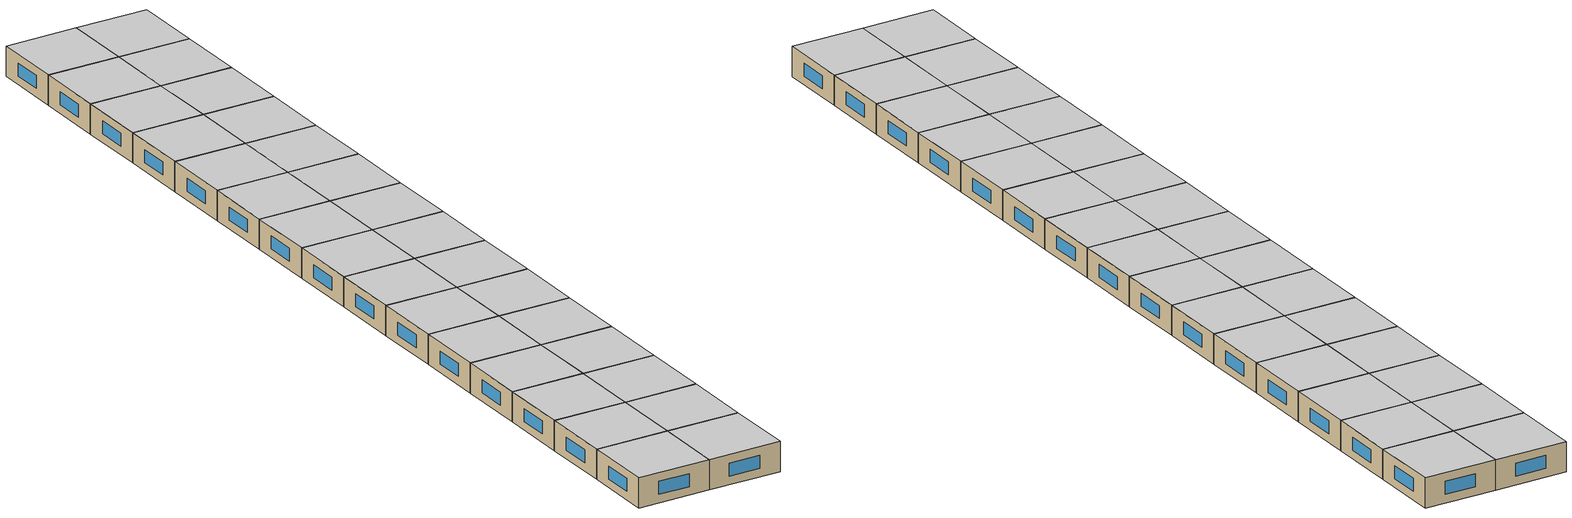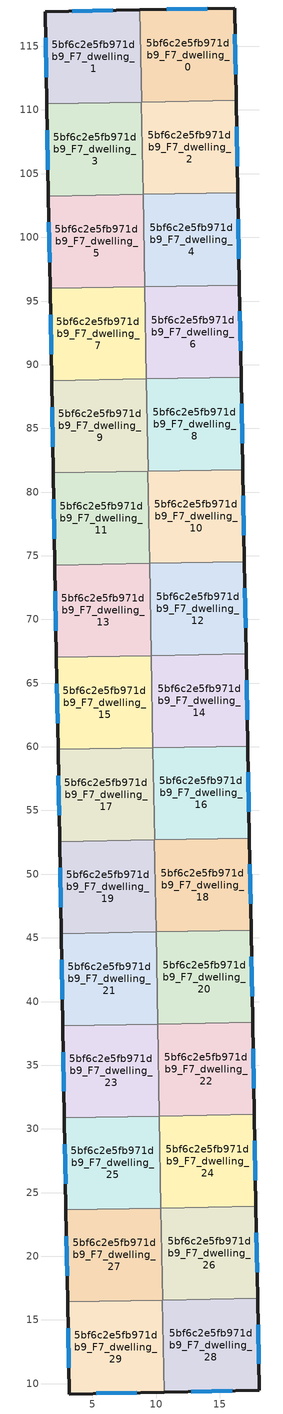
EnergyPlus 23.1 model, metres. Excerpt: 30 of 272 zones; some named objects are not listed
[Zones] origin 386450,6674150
5bf6c2e5fb971db9_F7_dwelling_0
 floor to 5bf6c2e5fb971db9_F6_dwelling_0 (EU_floor_Construction): 16.16,118.01 16.29,110.75 8.86,110.62 8.73,117.87 z21
 wall outside (EU_wall_Construction): 16.29,110.75 16.16,118.01 8.73,117.87 z21:24
 wall to 5bf6c2e5fb971db9_F7_dwelling_1 (EU_wall_Construction): 8.73,117.87 8.86,110.62 z21:24
 wall to 5bf6c2e5fb971db9_F7_dwelling_2 (EU_wall_Construction): 8.86,110.62 16.29,110.75 z21:24
 window (EU_Window_Construction): 14.03,117.97 10.85,117.91 / 16.25,112.82 16.19,115.93 z21.86:23.14
 ceiling to 5bf6c2e5fb971db9_F8_dwelling_0 (EU_floor_Construction): 16.29,110.75 16.16,118.01 8.73,117.87 8.86,110.62 z24
5bf6c2e5fb971db9_F7_dwelling_1
 floor to 5bf6c2e5fb971db9_F6_dwelling_1 (EU_floor_Construction): 8.73,117.87 8.86,110.62 1.42,110.48 1.3,117.72 z21
 wall outside (EU_wall_Construction): 8.73,117.87 1.3,117.72 1.42,110.48 z21:24
 wall to 5bf6c2e5fb971db9_F7_dwelling_3 (EU_wall_Construction): 1.42,110.48 8.85,110.62 z21:24
 window (EU_Window_Construction): 6.61,117.83 3.42,117.77 / 1.33,115.66 1.39,112.55 z21.86:23.14
 ceiling to 5bf6c2e5fb971db9_F8_dwelling_1 (EU_floor_Construction): 8.86,110.62 8.73,117.87 1.3,117.72 1.42,110.48 z24
5bf6c2e5fb971db9_F7_dwelling_10
 floor to 5bf6c2e5fb971db9_F6_dwelling_10 (EU_floor_Construction): 16.8,81.77 16.93,74.53 9.49,74.4 9.36,81.64 z21
 wall outside (EU_wall_Construction): 16.93,74.53 16.8,81.77 z21:24
 wall to 5bf6c2e5fb971db9_F7_dwelling_11 (EU_wall_Construction): 9.36,81.64 9.49,74.4 z21:24
 wall to 5bf6c2e5fb971db9_F7_dwelling_12 (EU_wall_Construction): 9.49,74.4 16.93,74.53 z21:24
 wall to 5bf6c2e5fb971db9_F7_dwelling_8 (EU_wall_Construction): 16.8,81.77 9.37,81.64 z21:24
 window (EU_Window_Construction): 16.9,76.6 16.84,79.7 z21.86:23.14
 ceiling to 5bf6c2e5fb971db9_F8_dwelling_10 (EU_floor_Construction): 16.93,74.53 16.8,81.77 9.36,81.64 9.49,74.4 z24
5bf6c2e5fb971db9_F7_dwelling_11
 floor to 5bf6c2e5fb971db9_F6_dwelling_11 (EU_floor_Construction): 9.36,81.64 9.49,74.4 2.05,74.26 1.92,81.5 z21
 wall outside (EU_wall_Construction): 1.92,81.5 2.05,74.26 z21:24
 wall to 5bf6c2e5fb971db9_F7_dwelling_9 (EU_wall_Construction): 9.36,81.64 1.92,81.5 z21:24
 wall to 5bf6c2e5fb971db9_F7_dwelling_13 (EU_wall_Construction): 2.05,74.26 9.49,74.4 z21:24
 window (EU_Window_Construction): 1.96,79.43 2.01,76.33 z21.86:23.14
 ceiling to 5bf6c2e5fb971db9_F8_dwelling_11 (EU_floor_Construction): 9.49,74.4 9.36,81.64 1.92,81.5 2.05,74.26 z24
5bf6c2e5fb971db9_F7_dwelling_12
 floor to 5bf6c2e5fb971db9_F6_dwelling_12 (EU_floor_Construction): 16.93,74.53 17.07,67.29 9.62,67.16 9.49,74.4 z21
 wall outside (EU_wall_Construction): 17.07,67.29 16.93,74.53 z21:24
 wall to 5bf6c2e5fb971db9_F7_dwelling_13 (EU_wall_Construction): 9.49,74.4 9.62,67.16 z21:24
 wall to 5bf6c2e5fb971db9_F7_dwelling_14 (EU_wall_Construction): 9.62,67.16 17.07,67.29 z21:24
 window (EU_Window_Construction): 17.03,69.36 16.97,72.46 z21.86:23.14
 ceiling to 5bf6c2e5fb971db9_F8_dwelling_12 (EU_floor_Construction): 17.07,67.29 16.93,74.53 9.49,74.4 9.62,67.16 z24
5bf6c2e5fb971db9_F7_dwelling_13
 floor to 5bf6c2e5fb971db9_F6_dwelling_13 (EU_floor_Construction): 9.49,74.4 9.62,67.16 2.17,67.03 2.05,74.26 z21
 wall outside (EU_wall_Construction): 2.05,74.26 2.17,67.03 z21:24
 wall to 5bf6c2e5fb971db9_F7_dwelling_15 (EU_wall_Construction): 2.17,67.03 9.62,67.16 z21:24
 window (EU_Window_Construction): 2.09,72.2 2.14,69.09 z21.86:23.14
 ceiling to 5bf6c2e5fb971db9_F8_dwelling_13 (EU_floor_Construction): 9.62,67.16 9.49,74.4 2.05,74.26 2.17,67.03 z24
5bf6c2e5fb971db9_F7_dwelling_14
 floor to 5bf6c2e5fb971db9_F6_dwelling_14 (EU_floor_Construction): 17.07,67.29 17.19,60.06 9.75,59.92 9.62,67.16 z21
 wall outside (EU_wall_Construction): 17.19,60.06 17.07,67.29 z21:24
 wall to 5bf6c2e5fb971db9_F7_dwelling_15 (EU_wall_Construction): 9.62,67.16 9.75,59.92 z21:24
 wall to 5bf6c2e5fb971db9_F7_dwelling_16 (EU_wall_Construction): 9.75,59.92 17.19,60.06 z21:24
 window (EU_Window_Construction): 17.16,62.13 17.1,65.23 z21.86:23.14
 ceiling to 5bf6c2e5fb971db9_F8_dwelling_14 (EU_floor_Construction): 17.19,60.06 17.07,67.29 9.62,67.16 9.75,59.92 z24
5bf6c2e5fb971db9_F7_dwelling_15
 floor to 5bf6c2e5fb971db9_F6_dwelling_15 (EU_floor_Construction): 9.62,67.16 9.75,59.92 2.3,59.79 2.17,67.03 z21
 wall outside (EU_wall_Construction): 2.17,67.03 2.3,59.79 z21:24
 wall to 5bf6c2e5fb971db9_F7_dwelling_17 (EU_wall_Construction): 2.3,59.79 9.75,59.92 z21:24
 window (EU_Window_Construction): 2.21,64.96 2.26,61.86 z21.86:23.14
 ceiling to 5bf6c2e5fb971db9_F8_dwelling_15 (EU_floor_Construction): 9.75,59.92 9.62,67.16 2.17,67.03 2.3,59.79 z24
5bf6c2e5fb971db9_F7_dwelling_16
 floor to 5bf6c2e5fb971db9_F6_dwelling_16 (EU_floor_Construction): 17.19,60.06 17.32,52.82 9.88,52.69 9.75,59.92 z21
 wall outside (EU_wall_Construction): 17.32,52.82 17.19,60.06 z21:24
 wall to 5bf6c2e5fb971db9_F7_dwelling_17 (EU_wall_Construction): 9.75,59.92 9.88,52.69 z21:24
 wall to 5bf6c2e5fb971db9_F7_dwelling_18 (EU_wall_Construction): 9.88,52.69 17.32,52.82 z21:24
 window (EU_Window_Construction): 17.29,54.89 17.23,57.99 z21.86:23.14
 ceiling to 5bf6c2e5fb971db9_F8_dwelling_16 (EU_floor_Construction): 17.32,52.82 17.19,60.06 9.75,59.92 9.88,52.69 z24
5bf6c2e5fb971db9_F7_dwelling_17
 floor to 5bf6c2e5fb971db9_F6_dwelling_17 (EU_floor_Construction): 9.75,59.92 9.88,52.69 2.43,52.56 2.3,59.79 z21
 wall outside (EU_wall_Construction): 2.3,59.79 2.43,52.56 z21:24
 wall to 5bf6c2e5fb971db9_F7_dwelling_19 (EU_wall_Construction): 2.43,52.56 9.87,52.69 z21:24
 window (EU_Window_Construction): 2.34,57.72 2.39,54.62 z21.86:23.14
 ceiling to 5bf6c2e5fb971db9_F8_dwelling_17 (EU_floor_Construction): 9.88,52.69 9.75,59.92 2.3,59.79 2.43,52.56 z24
5bf6c2e5fb971db9_F7_dwelling_18
 floor to 5bf6c2e5fb971db9_F6_dwelling_18 (EU_floor_Construction): 17.32,52.82 17.45,45.59 10,45.46 9.87,52.69 z21
 wall outside (EU_wall_Construction): 17.45,45.59 17.32,52.82 z21:24
 wall to 5bf6c2e5fb971db9_F7_dwelling_19 (EU_wall_Construction): 9.87,52.69 10,45.46 z21:24
 wall to 5bf6c2e5fb971db9_F7_dwelling_20 (EU_wall_Construction): 10,45.46 17.45,45.59 z21:24
 window (EU_Window_Construction): 17.42,47.66 17.36,50.76 z21.86:23.14
 ceiling to 5bf6c2e5fb971db9_F8_dwelling_18 (EU_floor_Construction): 17.45,45.59 17.32,52.82 9.87,52.69 10,45.46 z24
5bf6c2e5fb971db9_F7_dwelling_19
 floor to 5bf6c2e5fb971db9_F6_dwelling_19 (EU_floor_Construction): 9.87,52.69 10,45.46 2.55,45.33 2.43,52.56 z21
 wall outside (EU_wall_Construction): 2.43,52.56 2.55,45.33 z21:24
 wall to 5bf6c2e5fb971db9_F7_dwelling_21 (EU_wall_Construction): 2.55,45.33 10,45.46 z21:24
 window (EU_Window_Construction): 2.46,50.49 2.52,47.39 z21.86:23.14
 ceiling to 5bf6c2e5fb971db9_F8_dwelling_19 (EU_floor_Construction): 10,45.46 9.87,52.69 2.43,52.56 2.55,45.33 z24
5bf6c2e5fb971db9_F7_dwelling_2
 floor to 5bf6c2e5fb971db9_F6_dwelling_2 (EU_floor_Construction): 16.29,110.75 16.42,103.5 8.98,103.37 8.85,110.62 z21
 wall outside (EU_wall_Construction): 16.42,103.5 16.29,110.75 z21:24
 wall to 5bf6c2e5fb971db9_F7_dwelling_3 (EU_wall_Construction): 8.85,110.62 8.98,103.37 z21:24
 wall to 5bf6c2e5fb971db9_F7_dwelling_4 (EU_wall_Construction): 8.98,103.37 16.42,103.5 z21:24
 window (EU_Window_Construction): 16.38,105.57 16.32,108.68 z21.86:23.14
 ceiling to 5bf6c2e5fb971db9_F8_dwelling_2 (EU_floor_Construction): 16.42,103.5 16.29,110.75 8.85,110.62 8.98,103.37 z24
5bf6c2e5fb971db9_F7_dwelling_20
 floor to 5bf6c2e5fb971db9_F6_dwelling_20 (EU_floor_Construction): 17.45,45.59 17.58,38.36 10.13,38.23 10,45.46 z21
 wall outside (EU_wall_Construction): 17.58,38.36 17.45,45.59 z21:24
 wall to 5bf6c2e5fb971db9_F7_dwelling_21 (EU_wall_Construction): 10,45.46 10.13,38.23 z21:24
 wall to 5bf6c2e5fb971db9_F7_dwelling_22 (EU_wall_Construction): 10.13,38.23 17.58,38.36 z21:24
 window (EU_Window_Construction): 17.55,40.43 17.49,43.53 z21.86:23.14
 ceiling to 5bf6c2e5fb971db9_F8_dwelling_20 (EU_floor_Construction): 17.58,38.36 17.45,45.59 10,45.46 10.13,38.23 z24
5bf6c2e5fb971db9_F7_dwelling_21
 floor to 5bf6c2e5fb971db9_F6_dwelling_21 (EU_floor_Construction): 10,45.46 10.13,38.23 2.68,38.1 2.55,45.33 z21
 wall outside (EU_wall_Construction): 2.55,45.33 2.68,38.1 z21:24
 wall to 5bf6c2e5fb971db9_F7_dwelling_23 (EU_wall_Construction): 2.68,38.1 10.13,38.23 z21:24
 window (EU_Window_Construction): 2.59,43.26 2.64,40.16 z21.86:23.14
 ceiling to 5bf6c2e5fb971db9_F8_dwelling_21 (EU_floor_Construction): 10.13,38.23 10,45.46 2.55,45.33 2.68,38.1 z24
5bf6c2e5fb971db9_F7_dwelling_22
 floor to 5bf6c2e5fb971db9_F6_dwelling_22 (EU_floor_Construction): 17.58,38.36 17.71,31.14 10.26,31 10.13,38.23 z21
 wall outside (EU_wall_Construction): 17.71,31.14 17.58,38.36 z21:24
 wall to 5bf6c2e5fb971db9_F7_dwelling_23 (EU_wall_Construction): 10.13,38.23 10.26,31 z21:24
 wall to 5bf6c2e5fb971db9_F7_dwelling_24 (EU_wall_Construction): 10.26,31 17.71,31.14 z21:24
 window (EU_Window_Construction): 17.67,33.2 17.62,36.3 z21.86:23.14
 ceiling to 5bf6c2e5fb971db9_F8_dwelling_22 (EU_floor_Construction): 17.71,31.14 17.58,38.36 10.13,38.23 10.26,31 z24
5bf6c2e5fb971db9_F7_dwelling_23
 floor to 5bf6c2e5fb971db9_F6_dwelling_23 (EU_floor_Construction): 10.13,38.23 10.26,31 2.8,30.87 2.68,38.1 z21
 wall outside (EU_wall_Construction): 2.68,38.1 2.8,30.87 z21:24
 wall to 5bf6c2e5fb971db9_F7_dwelling_25 (EU_wall_Construction): 2.8,30.87 10.26,31 z21:24
 window (EU_Window_Construction): 2.71,36.03 2.77,32.94 z21.86:23.14
 ceiling to 5bf6c2e5fb971db9_F8_dwelling_23 (EU_floor_Construction): 10.26,31 10.13,38.23 2.68,38.1 2.8,30.87 z24
5bf6c2e5fb971db9_F7_dwelling_24
 floor to 5bf6c2e5fb971db9_F6_dwelling_24 (EU_floor_Construction): 17.71,31.14 17.84,23.91 10.39,23.78 10.26,31 z21
 wall outside (EU_wall_Construction): 17.84,23.91 17.71,31.14 z21:24
 wall to 5bf6c2e5fb971db9_F7_dwelling_25 (EU_wall_Construction): 10.26,31 10.39,23.78 17.84,23.91 z21:24
 window (EU_Window_Construction): 17.8,25.98 17.75,29.07 z21.86:23.14
 ceiling to 5bf6c2e5fb971db9_F8_dwelling_24 (EU_floor_Construction): 17.84,23.91 17.71,31.14 10.26,31 10.39,23.78 z24
5bf6c2e5fb971db9_F7_dwelling_25
 floor to 5bf6c2e5fb971db9_F6_dwelling_25 (EU_floor_Construction): 10.26,31 10.39,23.78 2.93,23.64 2.8,30.87 z21
 wall outside (EU_wall_Construction): 2.8,30.87 2.93,23.64 z21:24
 wall to 5bf6c2e5fb971db9_F7_dwelling_26 (EU_wall_Construction): 10.38,23.78 17.84,23.91 z21:24
 wall to 5bf6c2e5fb971db9_F7_dwelling_27 (EU_wall_Construction): 2.93,23.64 10.38,23.78 z21:24
 window (EU_Window_Construction): 2.84,28.81 2.89,25.71 z21.86:23.14
 ceiling to 5bf6c2e5fb971db9_F8_dwelling_25 (EU_floor_Construction): 10.39,23.78 10.26,31 2.8,30.87 2.93,23.64 z24
5bf6c2e5fb971db9_F7_dwelling_26
 floor to 5bf6c2e5fb971db9_F6_dwelling_26 (EU_floor_Construction): 17.84,23.91 17.97,16.69 10.51,16.56 10.38,23.78 z21
 wall outside (EU_wall_Construction): 17.97,16.69 17.84,23.91 z21:24
 wall to 5bf6c2e5fb971db9_F7_dwelling_28 (EU_wall_Construction): 10.51,16.56 17.97,16.69 z21:24
 wall to 5bf6c2e5fb971db9_F7_dwelling_27 (EU_wall_Construction): 10.38,23.78 10.51,16.56 z21:24
 window (EU_Window_Construction): 17.93,18.75 17.88,21.85 z21.86:23.14
 ceiling to 5bf6c2e5fb971db9_F8_dwelling_26 (EU_floor_Construction): 17.97,16.69 17.84,23.91 10.38,23.78 10.51,16.56 z24
5bf6c2e5fb971db9_F7_dwelling_27
 floor to 5bf6c2e5fb971db9_F6_dwelling_27 (EU_floor_Construction): 10.38,23.78 10.51,16.56 3.05,16.42 2.93,23.64 z21
 wall outside (EU_wall_Construction): 2.93,23.64 3.05,16.42 z21:24
 wall to 5bf6c2e5fb971db9_F7_dwelling_29 (EU_wall_Construction): 3.05,16.42 10.5,16.56 z21:24
 wall to 5bf6c2e5fb971db9_F7_dwelling_28 (EU_wall_Construction): 10.5,16.56 10.51,16.56 z21:24
 window (EU_Window_Construction): 2.96,21.58 3.02,18.49 z21.86:23.14
 ceiling to 5bf6c2e5fb971db9_F8_dwelling_27 (EU_floor_Construction): 10.51,16.56 10.38,23.78 2.93,23.64 3.05,16.42 z24
5bf6c2e5fb971db9_F7_dwelling_28
 floor to 5bf6c2e5fb971db9_F6_dwelling_28 (EU_floor_Construction): 17.97,16.69 18.1,9.49 10.63,9.33 10.5,16.55 10.51,16.56 z21
 wall outside (EU_wall_Construction): 10.63,9.33 18.1,9.49 17.97,16.69 z21:24
 wall to 5bf6c2e5fb971db9_F7_dwelling_29 (EU_wall_Construction): 10.5,16.55 10.63,9.33 z21:24
 window (EU_Window_Construction): 18.06,11.54 18.01,14.63 / 12.76,9.38 15.96,9.44 z21.86:23.14
 ceiling to 5bf6c2e5fb971db9_F8_dwelling_28 (EU_floor_Construction): 18.1,9.49 17.97,16.69 10.51,16.56 10.5,16.55 10.63,9.33 z24
5bf6c2e5fb971db9_F7_dwelling_29
 floor to 5bf6c2e5fb971db9_F6_dwelling_29 (EU_floor_Construction): 10.5,16.55 10.63,9.33 3.18,9.18 3.05,16.42 z21
 wall outside (EU_wall_Construction): 3.05,16.42 3.18,9.18 10.63,9.33 z21:24
 window (EU_Window_Construction): 5.31,9.23 8.5,9.29 / 3.09,14.35 3.14,11.25 z21.86:23.14
 ceiling to 5bf6c2e5fb971db9_F8_dwelling_29 (EU_floor_Construction): 10.63,9.33 10.5,16.55 3.05,16.42 3.18,9.18 z24
5bf6c2e5fb971db9_F7_dwelling_3
 floor to 5bf6c2e5fb971db9_F6_dwelling_3 (EU_floor_Construction): 8.85,110.62 8.98,103.37 1.55,103.24 1.42,110.48 z21
 wall outside (EU_wall_Construction): 1.42,110.48 1.55,103.24 z21:24
 wall to 5bf6c2e5fb971db9_F7_dwelling_5 (EU_wall_Construction): 1.55,103.24 8.98,103.37 z21:24
 window (EU_Window_Construction): 1.46,108.41 1.51,105.31 z21.86:23.14
 ceiling to 5bf6c2e5fb971db9_F8_dwelling_3 (EU_floor_Construction): 8.98,103.37 8.85,110.62 1.42,110.48 1.55,103.24 z24
5bf6c2e5fb971db9_F7_dwelling_4
 floor to 5bf6c2e5fb971db9_F6_dwelling_4 (EU_floor_Construction): 16.42,103.5 16.55,96.25 9.11,96.12 8.98,103.37 z21
 wall outside (EU_wall_Construction): 16.55,96.25 16.42,103.5 z21:24
 wall to 5bf6c2e5fb971db9_F7_dwelling_5 (EU_wall_Construction): 8.98,103.37 9.11,96.12 z21:24
 wall to 5bf6c2e5fb971db9_F7_dwelling_6 (EU_wall_Construction): 9.11,96.12 16.55,96.25 z21:24
 window (EU_Window_Construction): 16.51,98.33 16.45,101.43 z21.86:23.14
 ceiling to 5bf6c2e5fb971db9_F8_dwelling_4 (EU_floor_Construction): 16.55,96.25 16.42,103.5 8.98,103.37 9.11,96.12 z24
5bf6c2e5fb971db9_F7_dwelling_5
 floor to 5bf6c2e5fb971db9_F6_dwelling_5 (EU_floor_Construction): 8.98,103.37 9.11,96.12 1.67,95.99 1.55,103.24 z21
 wall outside (EU_wall_Construction): 1.55,103.24 1.67,95.99 z21:24
 wall to 5bf6c2e5fb971db9_F7_dwelling_7 (EU_wall_Construction): 1.67,95.99 9.11,96.12 z21:24
 window (EU_Window_Construction): 1.58,101.16 1.64,98.06 z21.86:23.14
 ceiling to 5bf6c2e5fb971db9_F8_dwelling_5 (EU_floor_Construction): 9.11,96.12 8.98,103.37 1.55,103.24 1.67,95.99 z24
5bf6c2e5fb971db9_F7_dwelling_6
 floor to 5bf6c2e5fb971db9_F6_dwelling_6 (EU_floor_Construction): 16.55,96.25 16.68,89.01 9.24,88.88 9.11,96.12 z21
 wall outside (EU_wall_Construction): 16.68,89.01 16.55,96.25 z21:24
 wall to 5bf6c2e5fb971db9_F7_dwelling_7 (EU_wall_Construction): 9.11,96.12 9.24,88.88 z21:24
 wall to 5bf6c2e5fb971db9_F7_dwelling_8 (EU_wall_Construction): 9.24,88.88 16.68,89.01 z21:24
 window (EU_Window_Construction): 16.64,91.08 16.58,94.19 z21.86:23.14
 ceiling to 5bf6c2e5fb971db9_F8_dwelling_6 (EU_floor_Construction): 16.68,89.01 16.55,96.25 9.11,96.12 9.24,88.88 z24
5bf6c2e5fb971db9_F7_dwelling_7
 floor to 5bf6c2e5fb971db9_F6_dwelling_7 (EU_floor_Construction): 9.11,96.12 9.24,88.88 1.8,88.75 1.67,95.99 z21
 wall outside (EU_wall_Construction): 1.67,95.99 1.8,88.75 z21:24
 wall to 5bf6c2e5fb971db9_F7_dwelling_9 (EU_wall_Construction): 1.8,88.75 9.24,88.88 z21:24
 window (EU_Window_Construction): 1.71,93.92 1.76,90.81 z21.86:23.14
 ceiling to 5bf6c2e5fb971db9_F8_dwelling_7 (EU_floor_Construction): 9.24,88.88 9.11,96.12 1.67,95.99 1.8,88.75 z24
5bf6c2e5fb971db9_F7_dwelling_8
 floor to 5bf6c2e5fb971db9_F6_dwelling_8 (EU_floor_Construction): 16.68,89.01 16.8,81.77 9.37,81.64 9.24,88.88 z21
 wall outside (EU_wall_Construction): 16.8,81.77 16.68,89.01 z21:24
 wall to 5bf6c2e5fb971db9_F7_dwelling_9 (EU_wall_Construction): 9.24,88.88 9.37,81.64 z21:24
 window (EU_Window_Construction): 16.77,83.84 16.71,86.94 z21.86:23.14
 ceiling to 5bf6c2e5fb971db9_F8_dwelling_8 (EU_floor_Construction): 16.8,81.77 16.68,89.01 9.24,88.88 9.37,81.64 z24
5bf6c2e5fb971db9_F7_dwelling_9
 floor to 5bf6c2e5fb971db9_F6_dwelling_9 (EU_floor_Construction): 9.24,88.88 9.37,81.64 1.92,81.5 1.8,88.75 z21
 wall outside (EU_wall_Construction): 1.8,88.75 1.92,81.5 z21:24
 window (EU_Window_Construction): 1.83,86.68 1.89,83.57 z21.86:23.14
 ceiling to 5bf6c2e5fb971db9_F8_dwelling_9 (EU_floor_Construction): 9.37,81.64 9.24,88.88 1.8,88.75 1.92,81.5 z24
[Building]
EU S2 Campaign: North Axis=0; Terrain=City; Solar Distribution=FullExterior
[Site:Location]
Helsinki-Vantaa.AP: Latitude=60.317; Longitude=24.963; Time Zone=2; Elevation=54.6
[SizingPeriod:WeatherFileDays]
AnnualSizingPeriod: Begin Month=1; Begin Day of Month=1; End Month=12; End Day of Month=31; Day of Week for Start Day=Monday; Use Weather File Daylight Saving Period=No; Use Weather File Rain and Snow Indicators=No
[MATERIAL]
EU_InternalMass_Material: Roughness=MediumRough; Thickness=0.1; Conductivity=1; Density=1800; Specific Heat=900; Thermal Absorptance=0.9; Solar Absorptance=0.7; Visible Absorptance=0.7
[MATERIAL:NOMASS] Roughness=MediumRough; Thermal Absorptance=0.9; Solar Absorptance=0.7; Visible Absorptance=0.7
Name | Thermal Resistance
EU_wall_NoMass | 1.10183
EU_floor_NoMass | 1.70606
[WINDOWMATERIAL:SIMPLEGLAZINGSYSTEM]
EU_Window_SimpleGlazing: UFactor=3.11035; Solar Heat Gain Coefficient=0.8; Visible Transmittance=0.8
[CONSTRUCTION]
EU_wall_Construction: EU_wall_NoMass
EU_floor_Construction: EU_floor_NoMass
EU_Window_Construction: EU_Window_SimpleGlazing
EU_InternalMass_Construction: EU_InternalMass_Material
[ZONE] Type=1; Multiplier=1; Ceiling Height=autocalculate; Floor Area=autocalculate; Part of Total Floor Area=Yes
Name | Volume
5bf6c2e5fb971db9_F7_dwelling_0 | 161.67
5bf6c2e5fb971db9_F7_dwelling_1; 5bf6c2e5fb971db9_F7_dwelling_22 | 161.662
5bf6c2e5fb971db9_F7_dwelling_10; 5bf6c2e5fb971db9_F7_dwelling_26 | 161.648
5bf6c2e5fb971db9_F7_dwelling_11 | 161.659
5bf6c2e5fb971db9_F7_dwelling_12 | 161.658
5bf6c2e5fb971db9_F7_dwelling_13 | 161.667
5bf6c2e5fb971db9_F7_dwelling_14 | 161.656
5bf6c2e5fb971db9_F7_dwelling_15 | 161.688
5bf6c2e5fb971db9_F7_dwelling_16 | 161.678
5bf6c2e5fb971db9_F7_dwelling_17 | 161.677
5bf6c2e5fb971db9_F7_dwelling_18 | 161.654
5bf6c2e5fb971db9_F7_dwelling_19; 5bf6c2e5fb971db9_F7_dwelling_2 | 161.675
5bf6c2e5fb971db9_F7_dwelling_20; 5bf6c2e5fb971db9_F7_dwelling_28; 5bf6c2e5fb971db9_F7_dwelling_4 | 161.663
5bf6c2e5fb971db9_F7_dwelling_21 | 161.651
5bf6c2e5fb971db9_F7_dwelling_23; 5bf6c2e5fb971db9_F7_dwelling_7 | 161.683
5bf6c2e5fb971db9_F7_dwelling_24 | 161.672
5bf6c2e5fb971db9_F7_dwelling_25; 5bf6c2e5fb971db9_F7_dwelling_9 | 161.681
5bf6c2e5fb971db9_F7_dwelling_27 | 161.668
5bf6c2e5fb971db9_F7_dwelling_29 | 161.655
5bf6c2e5fb971db9_F7_dwelling_3 | 161.674
5bf6c2e5fb971db9_F7_dwelling_5 | 161.684
5bf6c2e5fb971db9_F7_dwelling_6 | 161.673
5bf6c2e5fb971db9_F7_dwelling_8 | 161.671
[INTERNALMASS] Construction=EU_InternalMass_Construction
Name | Zone or ZoneList | Surface Area
5bf6c2e5fb971db9_F7_dwelling_0_EU_InternalMass | 5bf6c2e5fb971db9_F7_dwelling_0 | 53.8892
5bf6c2e5fb971db9_F7_dwelling_1_EU_InternalMass | 5bf6c2e5fb971db9_F7_dwelling_1 | 53.8859
5bf6c2e5fb971db9_F7_dwelling_2_EU_InternalMass | 5bf6c2e5fb971db9_F7_dwelling_2 | 53.8916
5bf6c2e5fb971db9_F7_dwelling_3_EU_InternalMass | 5bf6c2e5fb971db9_F7_dwelling_3 | 53.8915
5bf6c2e5fb971db9_F7_dwelling_4_EU_InternalMass | 5bf6c2e5fb971db9_F7_dwelling_4 | 53.8858
5bf6c2e5fb971db9_F7_dwelling_5_EU_InternalMass | 5bf6c2e5fb971db9_F7_dwelling_5 | 53.8965
5bf6c2e5fb971db9_F7_dwelling_6_EU_InternalMass | 5bf6c2e5fb971db9_F7_dwelling_6 | 53.8909
5bf6c2e5fb971db9_F7_dwelling_7_EU_InternalMass | 5bf6c2e5fb971db9_F7_dwelling_7 | 53.8924
5bf6c2e5fb971db9_F7_dwelling_8_EU_InternalMass | 5bf6c2e5fb971db9_F7_dwelling_8 | 53.8922
5bf6c2e5fb971db9_F7_dwelling_9_EU_InternalMass | 5bf6c2e5fb971db9_F7_dwelling_9 | 53.8938
5bf6c2e5fb971db9_F7_dwelling_10_EU_InternalMass | 5bf6c2e5fb971db9_F7_dwelling_10 | 53.8827
5bf6c2e5fb971db9_F7_dwelling_11_EU_InternalMass | 5bf6c2e5fb971db9_F7_dwelling_11 | 53.8878
5bf6c2e5fb971db9_F7_dwelling_12_EU_InternalMass | 5bf6c2e5fb971db9_F7_dwelling_12 | 53.8859
5bf6c2e5fb971db9_F7_dwelling_13_EU_InternalMass | 5bf6c2e5fb971db9_F7_dwelling_13 | 53.8873
5bf6c2e5fb971db9_F7_dwelling_14_EU_InternalMass | 5bf6c2e5fb971db9_F7_dwelling_14 | 53.8836
5bf6c2e5fb971db9_F7_dwelling_15_EU_InternalMass | 5bf6c2e5fb971db9_F7_dwelling_15 | 53.8944
5bf6c2e5fb971db9_F7_dwelling_16_EU_InternalMass | 5bf6c2e5fb971db9_F7_dwelling_16 | 53.8942
5bf6c2e5fb971db9_F7_dwelling_17_EU_InternalMass | 5bf6c2e5fb971db9_F7_dwelling_17 | 53.8922
5bf6c2e5fb971db9_F7_dwelling_18_EU_InternalMass | 5bf6c2e5fb971db9_F7_dwelling_18 | 53.8845
5bf6c2e5fb971db9_F7_dwelling_19_EU_InternalMass | 5bf6c2e5fb971db9_F7_dwelling_19 | 53.8934
5bf6c2e5fb971db9_F7_dwelling_20_EU_InternalMass | 5bf6c2e5fb971db9_F7_dwelling_20 | 53.8895
5bf6c2e5fb971db9_F7_dwelling_21_EU_InternalMass | 5bf6c2e5fb971db9_F7_dwelling_21 | 53.8855
5bf6c2e5fb971db9_F7_dwelling_22_EU_InternalMass | 5bf6c2e5fb971db9_F7_dwelling_22 | 53.8873
5bf6c2e5fb971db9_F7_dwelling_23_EU_InternalMass | 5bf6c2e5fb971db9_F7_dwelling_23 | 53.8963
5bf6c2e5fb971db9_F7_dwelling_24_EU_InternalMass | 5bf6c2e5fb971db9_F7_dwelling_24 | 53.8887
5bf6c2e5fb971db9_F7_dwelling_25_EU_InternalMass | 5bf6c2e5fb971db9_F7_dwelling_25 | 53.8993
5bf6c2e5fb971db9_F7_dwelling_26_EU_InternalMass | 5bf6c2e5fb971db9_F7_dwelling_26 | 53.8808
5bf6c2e5fb971db9_F7_dwelling_27_EU_InternalMass | 5bf6c2e5fb971db9_F7_dwelling_27 | 53.8914
5bf6c2e5fb971db9_F7_dwelling_28_EU_InternalMass | 5bf6c2e5fb971db9_F7_dwelling_28 | 53.8917
5bf6c2e5fb971db9_F7_dwelling_29_EU_InternalMass | 5bf6c2e5fb971db9_F7_dwelling_29 | 53.8863
[OTHEREQUIPMENT] Fuel Type=Electricity; Design Level Calculation Method=Watts/Area; Power per Zone Floor Area=1; Fraction Latent=0; Fraction Radiant=0; Fraction Lost=0; Carbon Dioxide Generation Rate=0; EndUse Subcategory=EU_Step8_InternalGains
Name | Zone or ZoneList or Space or SpaceList | Schedule
EU_Step8_InternalGain_5bf6c2e5fb971db9_F7_dwelling_0_f000 | 5bf6c2e5fb971db9_F7_dwelling_0 | EU_Step8_GainSchedule_5bf6c2e5fb971db9_F7_dwelling_0_f000
EU_Step8_InternalGain_5bf6c2e5fb971db9_F7_dwelling_1_f000 | 5bf6c2e5fb971db9_F7_dwelling_1 | EU_Step8_GainSchedule_5bf6c2e5fb971db9_F7_dwelling_1_f000
EU_Step8_InternalGain_5bf6c2e5fb971db9_F7_dwelling_2_f000 | 5bf6c2e5fb971db9_F7_dwelling_2 | EU_Step8_GainSchedule_5bf6c2e5fb971db9_F7_dwelling_2_f000
EU_Step8_InternalGain_5bf6c2e5fb971db9_F7_dwelling_3_f000 | 5bf6c2e5fb971db9_F7_dwelling_3 | EU_Step8_GainSchedule_5bf6c2e5fb971db9_F7_dwelling_3_f000
EU_Step8_InternalGain_5bf6c2e5fb971db9_F7_dwelling_4_f000 | 5bf6c2e5fb971db9_F7_dwelling_4 | EU_Step8_GainSchedule_5bf6c2e5fb971db9_F7_dwelling_4_f000
EU_Step8_InternalGain_5bf6c2e5fb971db9_F7_dwelling_5_f000 | 5bf6c2e5fb971db9_F7_dwelling_5 | EU_Step8_GainSchedule_5bf6c2e5fb971db9_F7_dwelling_5_f000
EU_Step8_InternalGain_5bf6c2e5fb971db9_F7_dwelling_6_f000 | 5bf6c2e5fb971db9_F7_dwelling_6 | EU_Step8_GainSchedule_5bf6c2e5fb971db9_F7_dwelling_6_f000
EU_Step8_InternalGain_5bf6c2e5fb971db9_F7_dwelling_7_f000 | 5bf6c2e5fb971db9_F7_dwelling_7 | EU_Step8_GainSchedule_5bf6c2e5fb971db9_F7_dwelling_7_f000
EU_Step8_InternalGain_5bf6c2e5fb971db9_F7_dwelling_8_f000 | 5bf6c2e5fb971db9_F7_dwelling_8 | EU_Step8_GainSchedule_5bf6c2e5fb971db9_F7_dwelling_8_f000
EU_Step8_InternalGain_5bf6c2e5fb971db9_F7_dwelling_9_f000 | 5bf6c2e5fb971db9_F7_dwelling_9 | EU_Step8_GainSchedule_5bf6c2e5fb971db9_F7_dwelling_9_f000
EU_Step8_InternalGain_5bf6c2e5fb971db9_F7_dwelling_10_f000 | 5bf6c2e5fb971db9_F7_dwelling_10 | EU_Step8_GainSchedule_5bf6c2e5fb971db9_F7_dwelling_10_f000
EU_Step8_InternalGain_5bf6c2e5fb971db9_F7_dwelling_11_f000 | 5bf6c2e5fb971db9_F7_dwelling_11 | EU_Step8_GainSchedule_5bf6c2e5fb971db9_F7_dwelling_11_f000
EU_Step8_InternalGain_5bf6c2e5fb971db9_F7_dwelling_12_f000 | 5bf6c2e5fb971db9_F7_dwelling_12 | EU_Step8_GainSchedule_5bf6c2e5fb971db9_F7_dwelling_12_f000
EU_Step8_InternalGain_5bf6c2e5fb971db9_F7_dwelling_13_f000 | 5bf6c2e5fb971db9_F7_dwelling_13 | EU_Step8_GainSchedule_5bf6c2e5fb971db9_F7_dwelling_13_f000
EU_Step8_InternalGain_5bf6c2e5fb971db9_F7_dwelling_14_f000 | 5bf6c2e5fb971db9_F7_dwelling_14 | EU_Step8_GainSchedule_5bf6c2e5fb971db9_F7_dwelling_14_f000
EU_Step8_InternalGain_5bf6c2e5fb971db9_F7_dwelling_15_f000 | 5bf6c2e5fb971db9_F7_dwelling_15 | EU_Step8_GainSchedule_5bf6c2e5fb971db9_F7_dwelling_15_f000
EU_Step8_InternalGain_5bf6c2e5fb971db9_F7_dwelling_16_f000 | 5bf6c2e5fb971db9_F7_dwelling_16 | EU_Step8_GainSchedule_5bf6c2e5fb971db9_F7_dwelling_16_f000
EU_Step8_InternalGain_5bf6c2e5fb971db9_F7_dwelling_17_f000 | 5bf6c2e5fb971db9_F7_dwelling_17 | EU_Step8_GainSchedule_5bf6c2e5fb971db9_F7_dwelling_17_f000
EU_Step8_InternalGain_5bf6c2e5fb971db9_F7_dwelling_18_f000 | 5bf6c2e5fb971db9_F7_dwelling_18 | EU_Step8_GainSchedule_5bf6c2e5fb971db9_F7_dwelling_18_f000
EU_Step8_InternalGain_5bf6c2e5fb971db9_F7_dwelling_19_f000 | 5bf6c2e5fb971db9_F7_dwelling_19 | EU_Step8_GainSchedule_5bf6c2e5fb971db9_F7_dwelling_19_f000
EU_Step8_InternalGain_5bf6c2e5fb971db9_F7_dwelling_20_f000 | 5bf6c2e5fb971db9_F7_dwelling_20 | EU_Step8_GainSchedule_5bf6c2e5fb971db9_F7_dwelling_20_f000
EU_Step8_InternalGain_5bf6c2e5fb971db9_F7_dwelling_21_f000 | 5bf6c2e5fb971db9_F7_dwelling_21 | EU_Step8_GainSchedule_5bf6c2e5fb971db9_F7_dwelling_21_f000
EU_Step8_InternalGain_5bf6c2e5fb971db9_F7_dwelling_22_f000 | 5bf6c2e5fb971db9_F7_dwelling_22 | EU_Step8_GainSchedule_5bf6c2e5fb971db9_F7_dwelling_22_f000
EU_Step8_InternalGain_5bf6c2e5fb971db9_F7_dwelling_23_f000 | 5bf6c2e5fb971db9_F7_dwelling_23 | EU_Step8_GainSchedule_5bf6c2e5fb971db9_F7_dwelling_23_f000
EU_Step8_InternalGain_5bf6c2e5fb971db9_F7_dwelling_24_f000 | 5bf6c2e5fb971db9_F7_dwelling_24 | EU_Step8_GainSchedule_5bf6c2e5fb971db9_F7_dwelling_24_f000
EU_Step8_InternalGain_5bf6c2e5fb971db9_F7_dwelling_25_f000 | 5bf6c2e5fb971db9_F7_dwelling_25 | EU_Step8_GainSchedule_5bf6c2e5fb971db9_F7_dwelling_25_f000
EU_Step8_InternalGain_5bf6c2e5fb971db9_F7_dwelling_26_f000 | 5bf6c2e5fb971db9_F7_dwelling_26 | EU_Step8_GainSchedule_5bf6c2e5fb971db9_F7_dwelling_26_f000
EU_Step8_InternalGain_5bf6c2e5fb971db9_F7_dwelling_27_f000 | 5bf6c2e5fb971db9_F7_dwelling_27 | EU_Step8_GainSchedule_5bf6c2e5fb971db9_F7_dwelling_27_f000
EU_Step8_InternalGain_5bf6c2e5fb971db9_F7_dwelling_28_f000 | 5bf6c2e5fb971db9_F7_dwelling_28 | EU_Step8_GainSchedule_5bf6c2e5fb971db9_F7_dwelling_28_f000
EU_Step8_InternalGain_5bf6c2e5fb971db9_F7_dwelling_29_f000 | 5bf6c2e5fb971db9_F7_dwelling_29 | EU_Step8_GainSchedule_5bf6c2e5fb971db9_F7_dwelling_29_f000
[ZONEVENTILATION:DESIGNFLOWRATE] Schedule=EU_AlwaysOn; Design Flow Rate Calculation Method=AirChanges/Hour; Air Changes per Hour=0.756316; Ventilation Type=Natural; Fan Pressure Rise=0; Fan Total Efficiency=1; Constant Term Coefficient=1; Temperature Term Coefficient=0; Velocity Term Coefficient=0; Velocity Squared Term Coefficient=0; Minimum Indoor Temperature=-100; Maximum Indoor Temperature=100; Delta Temperature=-100; Minimum Outdoor Temperature=-100; Maximum Outdoor Temperature=100; Maximum Wind Speed=40
Name | Zone or ZoneList or Space or SpaceList
EU_ConstantAir_5bf6c2e5fb971db9_F7_dwelling_0 | 5bf6c2e5fb971db9_F7_dwelling_0
EU_ConstantAir_5bf6c2e5fb971db9_F7_dwelling_1 | 5bf6c2e5fb971db9_F7_dwelling_1
EU_ConstantAir_5bf6c2e5fb971db9_F7_dwelling_2 | 5bf6c2e5fb971db9_F7_dwelling_2
EU_ConstantAir_5bf6c2e5fb971db9_F7_dwelling_3 | 5bf6c2e5fb971db9_F7_dwelling_3
EU_ConstantAir_5bf6c2e5fb971db9_F7_dwelling_4 | 5bf6c2e5fb971db9_F7_dwelling_4
EU_ConstantAir_5bf6c2e5fb971db9_F7_dwelling_5 | 5bf6c2e5fb971db9_F7_dwelling_5
EU_ConstantAir_5bf6c2e5fb971db9_F7_dwelling_6 | 5bf6c2e5fb971db9_F7_dwelling_6
EU_ConstantAir_5bf6c2e5fb971db9_F7_dwelling_7 | 5bf6c2e5fb971db9_F7_dwelling_7
EU_ConstantAir_5bf6c2e5fb971db9_F7_dwelling_8 | 5bf6c2e5fb971db9_F7_dwelling_8
EU_ConstantAir_5bf6c2e5fb971db9_F7_dwelling_9 | 5bf6c2e5fb971db9_F7_dwelling_9
EU_ConstantAir_5bf6c2e5fb971db9_F7_dwelling_10 | 5bf6c2e5fb971db9_F7_dwelling_10
EU_ConstantAir_5bf6c2e5fb971db9_F7_dwelling_11 | 5bf6c2e5fb971db9_F7_dwelling_11
EU_ConstantAir_5bf6c2e5fb971db9_F7_dwelling_12 | 5bf6c2e5fb971db9_F7_dwelling_12
EU_ConstantAir_5bf6c2e5fb971db9_F7_dwelling_13 | 5bf6c2e5fb971db9_F7_dwelling_13
EU_ConstantAir_5bf6c2e5fb971db9_F7_dwelling_14 | 5bf6c2e5fb971db9_F7_dwelling_14
EU_ConstantAir_5bf6c2e5fb971db9_F7_dwelling_15 | 5bf6c2e5fb971db9_F7_dwelling_15
EU_ConstantAir_5bf6c2e5fb971db9_F7_dwelling_16 | 5bf6c2e5fb971db9_F7_dwelling_16
EU_ConstantAir_5bf6c2e5fb971db9_F7_dwelling_17 | 5bf6c2e5fb971db9_F7_dwelling_17
EU_ConstantAir_5bf6c2e5fb971db9_F7_dwelling_18 | 5bf6c2e5fb971db9_F7_dwelling_18
EU_ConstantAir_5bf6c2e5fb971db9_F7_dwelling_19 | 5bf6c2e5fb971db9_F7_dwelling_19
EU_ConstantAir_5bf6c2e5fb971db9_F7_dwelling_20 | 5bf6c2e5fb971db9_F7_dwelling_20
EU_ConstantAir_5bf6c2e5fb971db9_F7_dwelling_21 | 5bf6c2e5fb971db9_F7_dwelling_21
EU_ConstantAir_5bf6c2e5fb971db9_F7_dwelling_22 | 5bf6c2e5fb971db9_F7_dwelling_22
EU_ConstantAir_5bf6c2e5fb971db9_F7_dwelling_23 | 5bf6c2e5fb971db9_F7_dwelling_23
EU_ConstantAir_5bf6c2e5fb971db9_F7_dwelling_24 | 5bf6c2e5fb971db9_F7_dwelling_24
EU_ConstantAir_5bf6c2e5fb971db9_F7_dwelling_25 | 5bf6c2e5fb971db9_F7_dwelling_25
EU_ConstantAir_5bf6c2e5fb971db9_F7_dwelling_26 | 5bf6c2e5fb971db9_F7_dwelling_26
EU_ConstantAir_5bf6c2e5fb971db9_F7_dwelling_27 | 5bf6c2e5fb971db9_F7_dwelling_27
EU_ConstantAir_5bf6c2e5fb971db9_F7_dwelling_28 | 5bf6c2e5fb971db9_F7_dwelling_28
EU_ConstantAir_5bf6c2e5fb971db9_F7_dwelling_29 | 5bf6c2e5fb971db9_F7_dwelling_29
[HVACTEMPLATE:ZONE:IDEALLOADSAIRSYSTEM] System Availability Schedule=EU_AlwaysOn; Maximum Heating Supply Air Temperature=50; Minimum Cooling Supply Air Temperature=13; Maximum Heating Supply Air Humidity Ratio=0.0156; Minimum Cooling Supply Air Humidity Ratio=0.0077; Heating Limit=NoLimit; Cooling Limit=NoLimit; Heating Availability Schedule=EU_AlwaysOn; Cooling Availability Schedule=EU_CoolingOff; Dehumidification Control Type=ConstantSensibleHeatRatio; Cooling Sensible Heat Ratio=0.7; Dehumidification Setpoint=60; Humidification Control Type=None; Humidification Setpoint=30; Outdoor Air Method=None; Outdoor Air Flow Rate per Person=0.00944; Outdoor Air Flow Rate per Zone Floor Area=0; Outdoor Air Flow Rate per Zone=0; Demand Controlled Ventilation Type=None; Outdoor Air Economizer Type=NoEconomizer; Heat Recovery Type=None; Sensible Heat Recovery Effectiveness=0.7; Latent Heat Recovery Effectiveness=0.65
Name | Template Thermostat
5bf6c2e5fb971db9_F7_dwelling_0 | EU_HeatOnly_5bf6c2e5fb971db9_F7_dwelling_0
5bf6c2e5fb971db9_F7_dwelling_1 | EU_HeatOnly_5bf6c2e5fb971db9_F7_dwelling_1
5bf6c2e5fb971db9_F7_dwelling_2 | EU_HeatOnly_5bf6c2e5fb971db9_F7_dwelling_2
5bf6c2e5fb971db9_F7_dwelling_3 | EU_HeatOnly_5bf6c2e5fb971db9_F7_dwelling_3
5bf6c2e5fb971db9_F7_dwelling_4 | EU_HeatOnly_5bf6c2e5fb971db9_F7_dwelling_4
5bf6c2e5fb971db9_F7_dwelling_5 | EU_HeatOnly_5bf6c2e5fb971db9_F7_dwelling_5
5bf6c2e5fb971db9_F7_dwelling_6 | EU_HeatOnly_5bf6c2e5fb971db9_F7_dwelling_6
5bf6c2e5fb971db9_F7_dwelling_7 | EU_HeatOnly_5bf6c2e5fb971db9_F7_dwelling_7
5bf6c2e5fb971db9_F7_dwelling_8 | EU_HeatOnly_5bf6c2e5fb971db9_F7_dwelling_8
5bf6c2e5fb971db9_F7_dwelling_9 | EU_HeatOnly_5bf6c2e5fb971db9_F7_dwelling_9
5bf6c2e5fb971db9_F7_dwelling_10 | EU_HeatOnly_5bf6c2e5fb971db9_F7_dwelling_10
5bf6c2e5fb971db9_F7_dwelling_11 | EU_HeatOnly_5bf6c2e5fb971db9_F7_dwelling_11
5bf6c2e5fb971db9_F7_dwelling_12 | EU_HeatOnly_5bf6c2e5fb971db9_F7_dwelling_12
5bf6c2e5fb971db9_F7_dwelling_13 | EU_HeatOnly_5bf6c2e5fb971db9_F7_dwelling_13
5bf6c2e5fb971db9_F7_dwelling_14 | EU_HeatOnly_5bf6c2e5fb971db9_F7_dwelling_14
5bf6c2e5fb971db9_F7_dwelling_15 | EU_HeatOnly_5bf6c2e5fb971db9_F7_dwelling_15
5bf6c2e5fb971db9_F7_dwelling_16 | EU_HeatOnly_5bf6c2e5fb971db9_F7_dwelling_16
5bf6c2e5fb971db9_F7_dwelling_17 | EU_HeatOnly_5bf6c2e5fb971db9_F7_dwelling_17
5bf6c2e5fb971db9_F7_dwelling_18 | EU_HeatOnly_5bf6c2e5fb971db9_F7_dwelling_18
5bf6c2e5fb971db9_F7_dwelling_19 | EU_HeatOnly_5bf6c2e5fb971db9_F7_dwelling_19
5bf6c2e5fb971db9_F7_dwelling_20 | EU_HeatOnly_5bf6c2e5fb971db9_F7_dwelling_20
5bf6c2e5fb971db9_F7_dwelling_21 | EU_HeatOnly_5bf6c2e5fb971db9_F7_dwelling_21
5bf6c2e5fb971db9_F7_dwelling_22 | EU_HeatOnly_5bf6c2e5fb971db9_F7_dwelling_22
5bf6c2e5fb971db9_F7_dwelling_23 | EU_HeatOnly_5bf6c2e5fb971db9_F7_dwelling_23
5bf6c2e5fb971db9_F7_dwelling_24 | EU_HeatOnly_5bf6c2e5fb971db9_F7_dwelling_24
5bf6c2e5fb971db9_F7_dwelling_25 | EU_HeatOnly_5bf6c2e5fb971db9_F7_dwelling_25
5bf6c2e5fb971db9_F7_dwelling_26 | EU_HeatOnly_5bf6c2e5fb971db9_F7_dwelling_26
5bf6c2e5fb971db9_F7_dwelling_27 | EU_HeatOnly_5bf6c2e5fb971db9_F7_dwelling_27
5bf6c2e5fb971db9_F7_dwelling_28 | EU_HeatOnly_5bf6c2e5fb971db9_F7_dwelling_28
5bf6c2e5fb971db9_F7_dwelling_29 | EU_HeatOnly_5bf6c2e5fb971db9_F7_dwelling_29
[SIZING:ZONE] Zone Cooling Design Supply Air Temperature Input Method=SupplyAirTemperature; Zone Cooling Design Supply Air Temperature=13; Zone Heating Design Supply Air Temperature Input Method=SupplyAirTemperature; Zone Heating Design Supply Air Temperature=50; Zone Cooling Design Supply Air Humidity Ratio=0.008; Zone Heating Design Supply Air Humidity Ratio=0.008; Cooling Design Air Flow Method=DesignDay; Cooling Design Air Flow Rate=0; Cooling Minimum Air Flow per Zone Floor Area=0.000762; Cooling Minimum Air Flow=0; Cooling Minimum Air Flow Fraction=0.2; Heating Design Air Flow Method=DesignDay; Heating Design Air Flow Rate=0; Heating Maximum Air Flow per Zone Floor Area=0.002032; Heating Maximum Air Flow=0.141576; Heating Maximum Air Flow Fraction=0.3; Account for Dedicated Outdoor Air System=No; Dedicated Outdoor Air System Control Strategy=NeutralSupplyAir; Dedicated Outdoor Air Low Setpoint Temperature for Design=autosize; Dedicated Outdoor Air High Setpoint Temperature for Design=autosize; Zone Load Sizing Method=Sensible Load Only No Latent Load; Zone Latent Cooling Design Supply Air Humidity Ratio Input Method=HumidityRatioDifference; Zone Cooling Design Supply Air Humidity Ratio Difference=0.005; Zone Latent Heating Design Supply Air Humidity Ratio Input Method=HumidityRatioDifference; Zone Humidification Design Supply Air Humidity Ratio Difference=0.005
5bf6c2e5fb971db9_F7_dwelling_0; 5bf6c2e5fb971db9_F7_dwelling_1; 5bf6c2e5fb971db9_F7_dwelling_2; 5bf6c2e5fb971db9_F7_dwelling_3; 5bf6c2e5fb971db9_F7_dwelling_4; 5bf6c2e5fb971db9_F7_dwelling_5; 5bf6c2e5fb971db9_F7_dwelling_6; 5bf6c2e5fb971db9_F7_dwelling_7; 5bf6c2e5fb971db9_F7_dwelling_8; 5bf6c2e5fb971db9_F7_dwelling_9; 5bf6c2e5fb971db9_F7_dwelling_10; 5bf6c2e5fb971db9_F7_dwelling_11; 5bf6c2e5fb971db9_F7_dwelling_12; 5bf6c2e5fb971db9_F7_dwelling_13; 5bf6c2e5fb971db9_F7_dwelling_14; 5bf6c2e5fb971db9_F7_dwelling_15; 5bf6c2e5fb971db9_F7_dwelling_16; 5bf6c2e5fb971db9_F7_dwelling_17; 5bf6c2e5fb971db9_F7_dwelling_18; 5bf6c2e5fb971db9_F7_dwelling_19; 5bf6c2e5fb971db9_F7_dwelling_20; 5bf6c2e5fb971db9_F7_dwelling_21; 5bf6c2e5fb971db9_F7_dwelling_22; 5bf6c2e5fb971db9_F7_dwelling_23; 5bf6c2e5fb971db9_F7_dwelling_24; 5bf6c2e5fb971db9_F7_dwelling_25; 5bf6c2e5fb971db9_F7_dwelling_26; 5bf6c2e5fb971db9_F7_dwelling_27; 5bf6c2e5fb971db9_F7_dwelling_28; 5bf6c2e5fb971db9_F7_dwelling_29
[SCHEDULE:CONSTANT]
Name | Hourly Value
EU_AlwaysOn | 1
EU_CoolingOff | 0
[SCHEDULE:FILE] Column Number=1; Rows to Skip at Top=0; Number of Hours of Data=8760; Column Separator=Comma; Interpolate to Timestep=No; Minutes per Item=60; Adjust Schedule for Daylight Savings=Yes
Name | File
EU_Step8_GainSchedule_5bf6c2e5fb971db9_F7_dwelling_0_f000 | ../../schedules/5bf6c2e5fb971db9/5bf6c2e5fb971db9_F7_dwelling_0_f000_gain.csv
EU_Step8_GainSchedule_5bf6c2e5fb971db9_F7_dwelling_1_f000 | ../../schedules/5bf6c2e5fb971db9/5bf6c2e5fb971db9_F7_dwelling_1_f000_gain.csv
EU_Step8_GainSchedule_5bf6c2e5fb971db9_F7_dwelling_2_f000 | ../../schedules/5bf6c2e5fb971db9/5bf6c2e5fb971db9_F7_dwelling_2_f000_gain.csv
EU_Step8_GainSchedule_5bf6c2e5fb971db9_F7_dwelling_3_f000 | ../../schedules/5bf6c2e5fb971db9/5bf6c2e5fb971db9_F7_dwelling_3_f000_gain.csv
EU_Step8_GainSchedule_5bf6c2e5fb971db9_F7_dwelling_4_f000 | ../../schedules/5bf6c2e5fb971db9/5bf6c2e5fb971db9_F7_dwelling_4_f000_gain.csv
EU_Step8_GainSchedule_5bf6c2e5fb971db9_F7_dwelling_5_f000 | ../../schedules/5bf6c2e5fb971db9/5bf6c2e5fb971db9_F7_dwelling_5_f000_gain.csv
EU_Step8_GainSchedule_5bf6c2e5fb971db9_F7_dwelling_6_f000 | ../../schedules/5bf6c2e5fb971db9/5bf6c2e5fb971db9_F7_dwelling_6_f000_gain.csv
EU_Step8_GainSchedule_5bf6c2e5fb971db9_F7_dwelling_7_f000 | ../../schedules/5bf6c2e5fb971db9/5bf6c2e5fb971db9_F7_dwelling_7_f000_gain.csv
EU_Step8_GainSchedule_5bf6c2e5fb971db9_F7_dwelling_8_f000 | ../../schedules/5bf6c2e5fb971db9/5bf6c2e5fb971db9_F7_dwelling_8_f000_gain.csv
EU_Step8_GainSchedule_5bf6c2e5fb971db9_F7_dwelling_9_f000 | ../../schedules/5bf6c2e5fb971db9/5bf6c2e5fb971db9_F7_dwelling_9_f000_gain.csv
EU_Step8_GainSchedule_5bf6c2e5fb971db9_F7_dwelling_10_f000 | ../../schedules/5bf6c2e5fb971db9/5bf6c2e5fb971db9_F7_dwelling_10_f000_gain.csv
EU_Step8_GainSchedule_5bf6c2e5fb971db9_F7_dwelling_11_f000 | ../../schedules/5bf6c2e5fb971db9/5bf6c2e5fb971db9_F7_dwelling_11_f000_gain.csv
EU_Step8_GainSchedule_5bf6c2e5fb971db9_F7_dwelling_12_f000 | ../../schedules/5bf6c2e5fb971db9/5bf6c2e5fb971db9_F7_dwelling_12_f000_gain.csv
EU_Step8_GainSchedule_5bf6c2e5fb971db9_F7_dwelling_13_f000 | ../../schedules/5bf6c2e5fb971db9/5bf6c2e5fb971db9_F7_dwelling_13_f000_gain.csv
EU_Step8_GainSchedule_5bf6c2e5fb971db9_F7_dwelling_14_f000 | ../../schedules/5bf6c2e5fb971db9/5bf6c2e5fb971db9_F7_dwelling_14_f000_gain.csv
EU_Step8_GainSchedule_5bf6c2e5fb971db9_F7_dwelling_15_f000 | ../../schedules/5bf6c2e5fb971db9/5bf6c2e5fb971db9_F7_dwelling_15_f000_gain.csv
EU_Step8_GainSchedule_5bf6c2e5fb971db9_F7_dwelling_16_f000 | ../../schedules/5bf6c2e5fb971db9/5bf6c2e5fb971db9_F7_dwelling_16_f000_gain.csv
EU_Step8_GainSchedule_5bf6c2e5fb971db9_F7_dwelling_17_f000 | ../../schedules/5bf6c2e5fb971db9/5bf6c2e5fb971db9_F7_dwelling_17_f000_gain.csv
EU_Step8_GainSchedule_5bf6c2e5fb971db9_F7_dwelling_18_f000 | ../../schedules/5bf6c2e5fb971db9/5bf6c2e5fb971db9_F7_dwelling_18_f000_gain.csv
EU_Step8_GainSchedule_5bf6c2e5fb971db9_F7_dwelling_19_f000 | ../../schedules/5bf6c2e5fb971db9/5bf6c2e5fb971db9_F7_dwelling_19_f000_gain.csv
EU_Step8_GainSchedule_5bf6c2e5fb971db9_F7_dwelling_20_f000 | ../../schedules/5bf6c2e5fb971db9/5bf6c2e5fb971db9_F7_dwelling_20_f000_gain.csv
EU_Step8_GainSchedule_5bf6c2e5fb971db9_F7_dwelling_21_f000 | ../../schedules/5bf6c2e5fb971db9/5bf6c2e5fb971db9_F7_dwelling_21_f000_gain.csv
EU_Step8_GainSchedule_5bf6c2e5fb971db9_F7_dwelling_22_f000 | ../../schedules/5bf6c2e5fb971db9/5bf6c2e5fb971db9_F7_dwelling_22_f000_gain.csv
EU_Step8_GainSchedule_5bf6c2e5fb971db9_F7_dwelling_23_f000 | ../../schedules/5bf6c2e5fb971db9/5bf6c2e5fb971db9_F7_dwelling_23_f000_gain.csv
EU_Step8_GainSchedule_5bf6c2e5fb971db9_F7_dwelling_24_f000 | ../../schedules/5bf6c2e5fb971db9/5bf6c2e5fb971db9_F7_dwelling_24_f000_gain.csv
EU_Step8_GainSchedule_5bf6c2e5fb971db9_F7_dwelling_25_f000 | ../../schedules/5bf6c2e5fb971db9/5bf6c2e5fb971db9_F7_dwelling_25_f000_gain.csv
EU_Step8_GainSchedule_5bf6c2e5fb971db9_F7_dwelling_26_f000 | ../../schedules/5bf6c2e5fb971db9/5bf6c2e5fb971db9_F7_dwelling_26_f000_gain.csv
EU_Step8_GainSchedule_5bf6c2e5fb971db9_F7_dwelling_27_f000 | ../../schedules/5bf6c2e5fb971db9/5bf6c2e5fb971db9_F7_dwelling_27_f000_gain.csv
EU_Step8_GainSchedule_5bf6c2e5fb971db9_F7_dwelling_28_f000 | ../../schedules/5bf6c2e5fb971db9/5bf6c2e5fb971db9_F7_dwelling_28_f000_gain.csv
EU_Step8_GainSchedule_5bf6c2e5fb971db9_F7_dwelling_29_f000 | ../../schedules/5bf6c2e5fb971db9/5bf6c2e5fb971db9_F7_dwelling_29_f000_gain.csv
